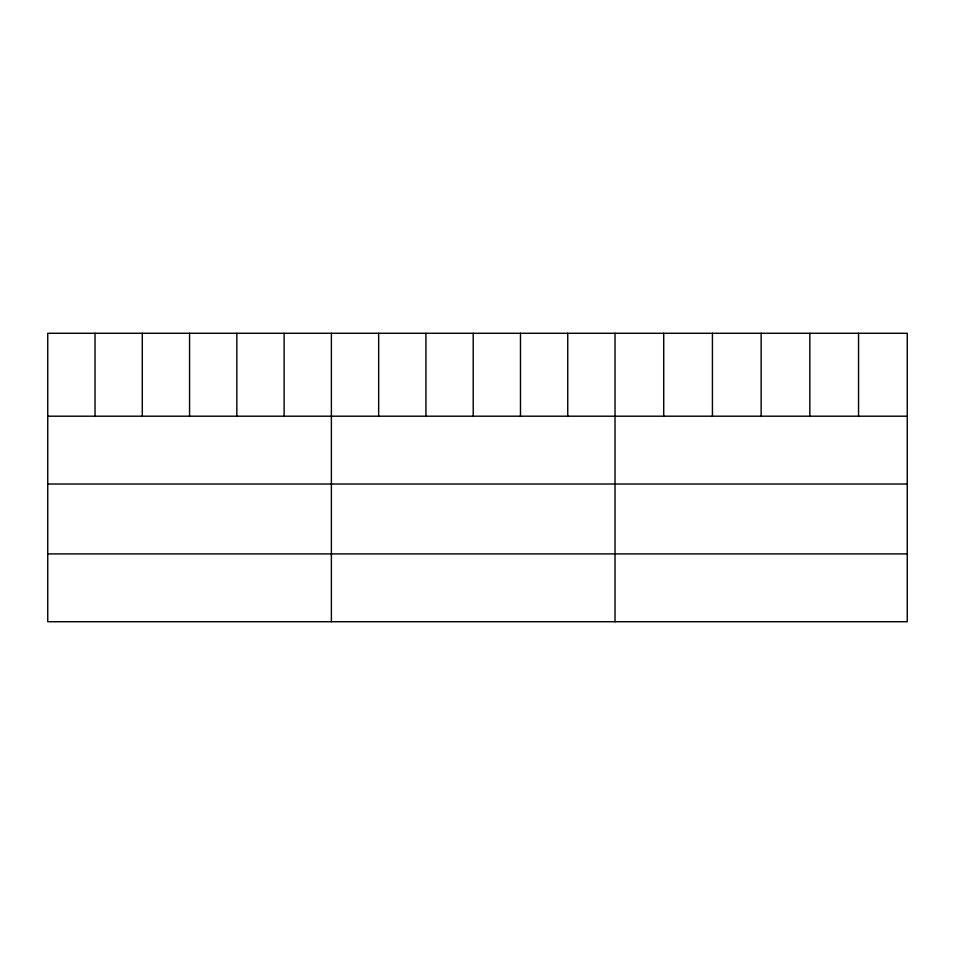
<?xml version="1.0" encoding="UTF-8"?>
<svg xmlns="http://www.w3.org/2000/svg" width="955" height="955" viewBox="0 0 955 955"><rect width="100%" height="100%" fill="white"/><g stroke="black" fill="none" stroke-linecap="round" stroke-linejoin="round"><path stroke-width="1.43" d="M907.25 416.201L907.25 621.717L47.75 621.717L47.75 333.283L907.25 333.283L907.25 416.201L47.75 416.201M47.75 484.018L907.25 484.018M47.75 553.9L907.25 553.9M858.545 333.283L858.545 416.201M809.84 333.283L809.84 416.201M761.135 333.283L761.135 416.201M712.43 333.283L712.43 416.201M663.725 333.283L663.725 416.201M615.02 333.283L615.02 621.717M567.748 333.283L567.748 416.201M520.475 333.283L520.475 416.201M473.202 333.283L473.202 416.201M425.93 333.283L425.93 416.201M378.658 333.283L378.658 416.201M331.385 333.283L331.385 621.717M284.113 333.283L284.113 416.201M236.84 333.283L236.84 416.201M189.568 333.283L189.568 416.201M142.295 333.283L142.295 416.201M95.022 333.283L95.022 416.201"/></g></svg>
